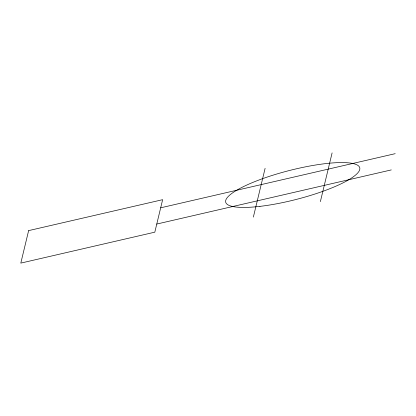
<?xml version="1.0" encoding="UTF-8"?>
<svg xmlns="http://www.w3.org/2000/svg" width="416" height="416" viewBox="0 0 416 416"><rect width="100%" height="100%" fill="white"/><g stroke="black" fill="none" stroke-linecap="round" stroke-linejoin="round"><path stroke-width="0.62" d="M253.36 217.095L265.106 168.355M320.367 201.63L332.108 152.89M160.685 207.808L395.2 153.67M156.77 224.052L391.284 169.915M28.631 230.615L20.8 263.11L154.809 232.175L162.64 199.68L28.631 230.615M259.938 206.367A69.191 14.856 -14.4 0 0 359.85 168.407A69.191 14.856 -14.4 0 0 258.419 180.211A69.191 14.856 -14.4 0 0 259.938 206.367"/></g></svg>
